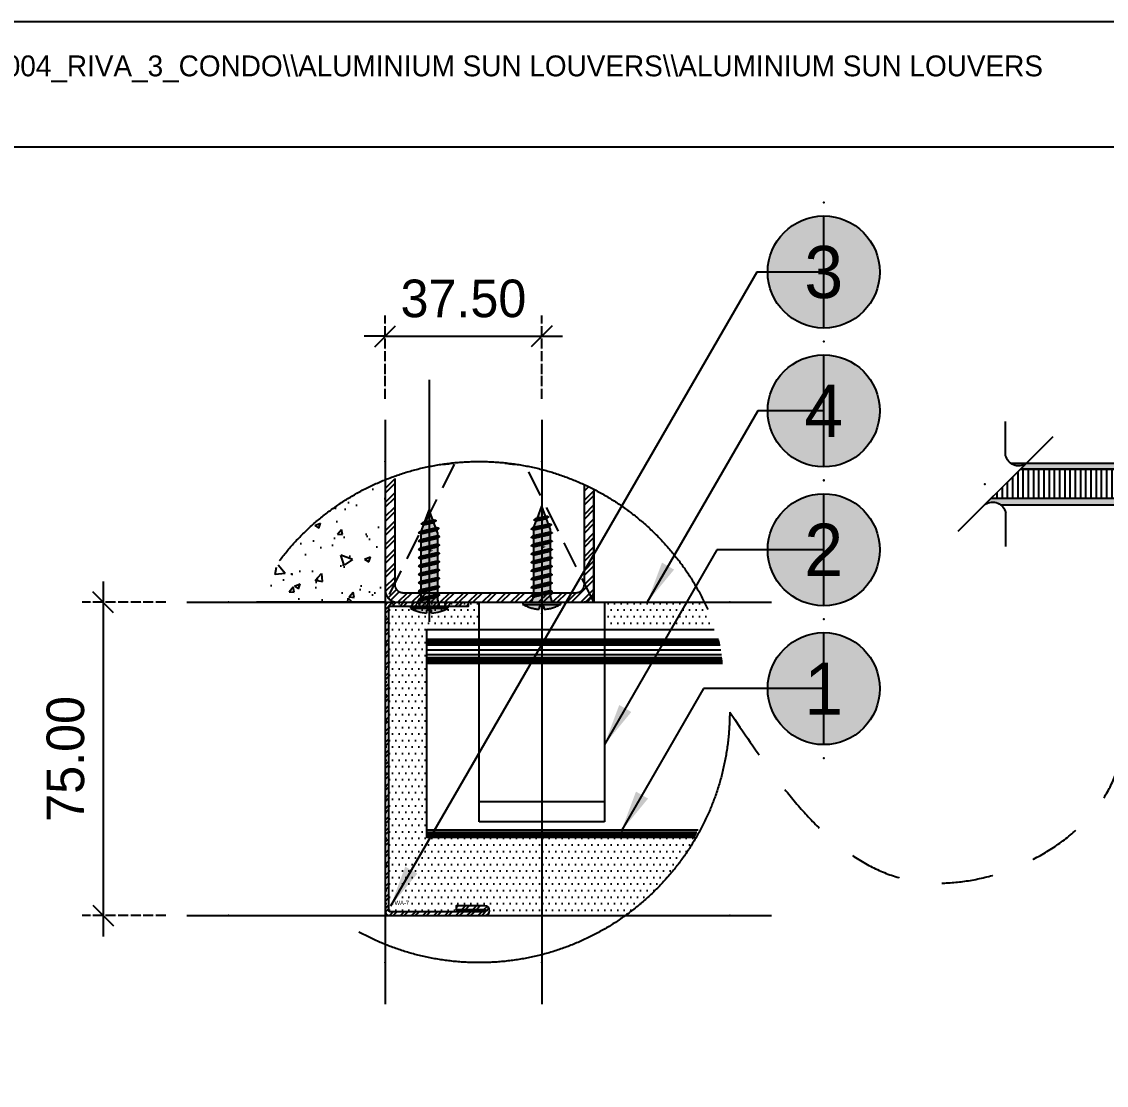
# Model space of a CAD drawing. Header units: millimetres. Extents: x -244126 to 368105, y -173968 to 259060.
# Drawn here: x -92635 to -90039, y 65953 to 68500 of the extents above; entities that cross this region are included whole.
import ezdxf
from ezdxf.enums import TextEntityAlignment as Align
from ezdxf.xclip import XClip

# ---------------------------------------------------------------- set-up
doc = ezdxf.new("R2010")
doc.units = ezdxf.units.MM
doc.header["$MEASUREMENT"] = 0
doc.header["$XCLIPFRAME"] = 0
for name, pattern in [('ACAD_ISO04W100', [30, 24, -3, 0, -3]), ('CENTER', [2, 1.25, -0.25, 0.25, -0.25]), ('HIDDEN', [9.525, 6.35, -3.175]), ('TA_HL_003.00000', [19.5, 10.65, -8.85]), ('TA_HL_011.00000', [71.5, 39.05, -32.45]), ('TA_HL_035.00000', [227.5, 124.25, -103.25])]:
    doc.linetypes.add(name, pattern=pattern)
for name, color, linetype in [('000 - D I M', 6, 'Continuous'), ('000 - GRID', 8, 'CENTER'), ('000 - H A T C H', 8, 'Continuous'), ('000 - H I D D E N', 7, 'Continuous'), ('000 - SYMBOL CON', 1, 'Continuous'), ('000 - T E X T', 4, 'Continuous'), ('000 - TITLEBLOCK', 4, 'Continuous'), ('000 - WIPEOUT', 250, 'Continuous'), ('001 - ASCESSORIES', 1, 'Continuous'), ('002 - STRUCTURAL STEEL', 4, 'Continuous'), ('004 - CONCRETE', 5, 'Continuous'), ('A03_SUN LOUVER', 7, 'Continuous')]:
    doc.layers.add(name, color=color, linetype=linetype)
doc.styles.add('BROWALLIA', font='BrowalliaUPC.ttf')
doc.styles.add('Cetury Gothic', font='GOTHIC.TTF')
doc.styles.add('CORDIA', font='cordia.shx')
doc.styles.add('TA', font='Cordia New.ttf', dxfattribs={"height": 4.5})
doc.dimstyles.new('DIM E-E', dxfattribs={"dimscale": 2, "dimtxt": 0.18, "dimasz": 0.1, "dimexe": 0.1, "dimexo": 0.1, "dimgap": 0.09, "dimtad": 1, "dimtoh": 1, "dimzin": 0, "dimdsep": 46, "dimtxsty": 'CORDIA', "dimblk": 'OBLIQUE', "dimcen": 0.1, "dimdle": 0.1, "dimclrd": 40, "dimclre": 140, "dimclrt": 3, "dimadec": 0, "dimazin": 0, "dimtfac": 1, "dimtix": 1, "dimtmove": 2, "dimatfit": 3, "dimfxl": 1, "dimtolj": 1, "dimtzin": 0, "dimarcsym": 0})
pattern_1 = [(37.5, (450, 0), (-0.125987, 3.853648), [0, -3.04, 0, -3.4, 0, -3.25]), (7.5, (450, 0), (3.539553, 5.64429), [0, -1.64, 0, -2.74, 0, -1.05]), (327.5, (447.54, 0), (6.228284, 0.011318), [0, -1, 0, -3.6, 0, -4.7]), (317.5, (447.54, 0), (6.012253, 1.75535), [0, -0.5, 0, -2.36, 0, -2.7])]

# ---------------------------------------------------------------- blocks, each defined once
blk = doc.blocks.new('A$Cfd196da9')
at = {"color": 0, "linetype": 'ByBlock', "const_width": 0.1}
blk.add_lwpolyline([(-143.5, -98), (96.5, -98), (96.5, 99), (-143.5, 99)], close=True, dxfattribs=at)
blk = doc.blocks.new('*U1679')
at = {"layer": '000 - TITLEBLOCK', "color": 250}
blk.add_lwpolyline([(0, 0), (14850, 0), (14850, 10500), (0, 10500)], close=True, dxfattribs=at)
at = {"layer": '000 - T E X T', "color": 3, "xscale": 50, "yscale": 50, "zscale": 50}
blk.add_blockref('A$Cfd196da9', (7425, 5250), dxfattribs=at)
at = {"color": 4, "style": 'TA'}
blk.add_attdef('PAPER_SIZE', text='', height=62.5, dxfattribs=at).set_placement((14215, 249.4), align=Align.MIDDLE_RIGHT)
blk.add_attdef('SCALE_SIZE', text='', height=62.5, dxfattribs=at).set_placement((14337.8, 250.7), align=Align.MIDDLE_LEFT)
at = {"layer": '000 - T E X T', "color": 250, "style": 'TA'}
for tag, height, p in [('SUPERLINK', 50, (431.6, 10394.1)), ('NAMEFILE', 50, (431.6, 10294.1)), ('SC', 1000, (84.1, 9380.3))]:
    blk.add_attdef(tag, text='', height=height, dxfattribs=at).set_placement(p, align=Align.MIDDLE_LEFT)
at = {"layer": '000 - T E X T', "color": 4, "style": 'TA'}
for tag, height, p in [('PRELIM_NAME_JOB_1', 50, (13116.6, 8254.8)), ('PRELIM_NAME_JOB_2', 50, (13116.6, 8145.7)), ('PRELIM_NAME_PROJECT_1', 75, (12370.2, 7732.8)), ('PRELIM_NAME_PROJECT_2', 75, (12370.2, 7547.8)), ('PRELIM_NAME_PROJECT_3', 75, (12370.2, 7362.8)), ('PRELIM_NAME_TITLE_3', 60, (12387.7, 1849.7)), ('DRAWING_NO1', 60, (12365.3, 822.9)), ('DRAWING_NO2', 60, (12365.3, 622.9)), ('PRELIM_NAME_TITLE_1', 1.2, (247.8, 43.7)), ('PRELIM_NAME_TITLE_2', 1.2, (247.8, 40.3))]:
    blk.add_attdef(tag, text='', height=height, dxfattribs=at).set_placement(p, align=Align.MIDDLE_LEFT)
at = {"layer": '000 - T E X T', "color": 4, "style": 'Cetury Gothic'}
for tag, p in [('SHEET_NO.', (14039.5, 849.9)), ('TOTAL_SHEET_NO.', (14024.1, 441))]:
    blk.add_attdef(tag, text='', height=90, dxfattribs=at).set_placement(p, align=Align.CENTER)
at = {"layer": '000 - T E X T', "color": 4, "style": 'TA'}
blk.add_attdef('NAME_REMARK', (1382.1, 432.6), '', height=100, dxfattribs=at)
blk = doc.blocks.new('*U3034')
at = {"layer": '000 - H A T C H'}
h = blk.add_hatch(dxfattribs=at)
h.set_pattern_fill('AR-SAND', color=8, scale=2)
h.set_pattern_definition(pattern_1)
h.paths.add_polyline_path([(700, 50), (0, 50), (0, 35), (700, 35)])
h = blk.add_hatch(dxfattribs=at)
h.set_pattern_fill('ANSI31', color=8, scale=100, angle=45)
h.set_pattern_definition([(90, (450, 0), (-12.5, 0), [])])
h.paths.add_polyline_path([(700, -35), (0, -35), (0, 35), (700, 35)])
h = blk.add_hatch(dxfattribs=at)
h.set_pattern_fill('AR-SAND', color=8, scale=2)
h.set_pattern_definition(pattern_1)
h.paths.add_polyline_path([(0, -35), (700, -35), (700, -50), (0, -50)])
at = {"color": 3}
for points in [[(700, 50), (0, 50), (0, 35), (700, 35)], [(0, -35), (700, -35), (700, -50), (0, -50)]]:
    blk.add_lwpolyline(points, close=True, dxfattribs=at)
at = {"color": 2}
blk.add_lwpolyline([(700, -35), (0, -35), (0, 35), (700, 35)], close=True, dxfattribs=at)
blk = doc.blocks.new('*U2938')
at = {"color": 3}
blk.add_wipeout([(1.375, 1.006), (1.184, 0.931), (1.025, 0.8), (0.917, 0.625), (0.871, 0.424), (0.89, 0.219), (0.974, 0.031), (-0.969, 1.974), (-0.885, 1.787), (-0.866, 1.583), (-0.913, 1.384), (-1.021, 1.21), (-1.179, 1.079), (-1.37, 1.006), (-2.997, 1.004), (-2.997, -2.33), (3, -2.328), (3, 1.006)], dxfattribs=at).dxf.layer = '000 - WIPEOUT'
at = {"color": 250}
blk.add_lwpolyline([(3, 1.006), (3, 1.006)], dxfattribs=at)
at = {"color": 3}
blk.add_point((0.003, 0.003), dxfattribs=at)
at = {"layer": '000 - SYMBOL CON', "color": 0, "extrusion": (0, 0, -1)}
blk.add_line((2.269, -1.263), (-2.269, 3.275), dxfattribs=at)
at = {"layer": '000 - SYMBOL CON', "color": 0}
for p, q in [((-1.37, 1.006), (-2.997, 1.004)), ((1.375, 1.006), (3, 1.006))]:
    blk.add_line(p, q, dxfattribs=at)
at = {"layer": '000 - SYMBOL CON', "color": 0, "extrusion": (0, 0, -1)}
for centre, radius, start, end in [((1.499, 1.626), 0.634, 146.7272, 258.2728), ((-1.507, 0.382), 0.638, 326.68, 78.0794)]:
    blk.add_arc(centre, radius, start, end, dxfattribs=at)
blk = doc.blocks.new('000 - CONCRETE_COLUMN_100x100mm.-CUT_VIEW')
at = {"layer": '000 - H A T C H'}
h = blk.add_hatch(dxfattribs=at)
h.set_pattern_fill('AR-CONC', color=256, scale=4)
h.set_pattern_definition([(50, (-55619.507, -25057.84), (28.690407, -2.510085), [3, -33]), (355, (-55619.507, -25057.84), (-5.550053, 30.087685), [2.4, -26.4]), (100.451444, (-55617.116, -25058.05), (23.140354, 27.5776), [2.549608, -28.045684]), (46.1842, (-55619.507, -25049.84), (42.689653, -6.620771), [4.5, -49.5]), (96.635635, (-55615.95, -25050.39), (37.386478, 38.964744), [3.824414, -42.06855]), (351.18416, (-55619.507, -25049.84), (37.386478, 38.964744), [3.6, -39.6]), (21, (-55615.507, -25051.84), (23.876282, -16.104756), [3, -33]), (326, (-55615.507, -25051.84), (9.732613, 29.006002), [2.4, -26.4]), (71.451445, (-55613.517, -25053.182), (33.608895, 12.901246), [2.549608, -28.045684]), (37.5, (-55619.507, -25057.84), (0.4863942, 13.3157542), [0, -26.08, 0, -26.8, 0, -26.5]), (7.5, (-55619.507, -25057.84), (10.5227815, 15.7764685), [0, -15.28, 0, -25.48, 0, -10.1]), (327.5, (-55628.427, -25057.84), (21.3528974, -0.9021949), [0, -10, 0, -31.2, 0, -41.4]), (317.5, (-55632.427, -25057.84), (23.327447, 4.0041993), [0, -13, 0, -20.72, 0, -29.4])])
h.paths.add_polyline_path([(-50, -50), (50, -50), (50, 50), (-50, 50)])
at = {"layer": '004 - CONCRETE'}
blk.add_lwpolyline([(-50, -50), (50, -50), (50, 50), (-50, 50)], close=True, dxfattribs=at)
blk = doc.blocks.new('000 - ASSCESSORIES_FAMELINE_AL.WALL_ANGLE_WA-25x100x0.9mm._CUT_VIEW')
at = {"layer": '000 - H A T C H'}
h = blk.add_hatch(dxfattribs=at)
h.set_pattern_fill('ANSI32', color=8, scale=5)
h.set_pattern_definition([(45, (9126.7655, -47348.392), (-1.325825215, 1.325825215), []), (45, (9127.6494, -47348.392), (-1.325825215, 1.325825215), [])])
edge = h.paths.add_edge_path()
edge.add_arc((-18.9, -1.1), 0.2, 90, 180, ccw=False)
edge.add_line((-18.9, -0.9), (0, -0.9))
edge.add_line((0, -0.9), (0, 0))
edge.add_line((0, 0), (-18.9, 0))
edge.add_arc((-18.9, -1.1), 1.1, 90, 180)
edge.add_line((-20, -1.1), (-20, -73.9))
edge.add_arc((-18.9, -73.9), 1.1, 180, 270)
edge.add_line((-18.9, -75), (3.85, -75))
edge.add_arc((3.85, -73.85), 1.15, 270, 450)
edge.add_line((3.85, -72.7), (-3, -72.7))
edge.add_line((-3, -72.7), (-3, -73.6))
edge.add_line((-3, -73.6), (2.9, -73.6))
edge.add_line((2.9, -73.6), (3.85, -73.6))
edge.add_arc((3.85, -73.85), 0.25, -90, 90, ccw=False)
edge.add_line((3.85, -74.1), (-18.9, -74.1))
edge.add_arc((-18.9, -73.9), 0.2, 180, 270, ccw=False)
edge.add_line((-19.1, -73.9), (-19.1, -6.59))
edge.add_line((-19.1, -6.59), (-19.1, -1.1))
at = {"layer": '001 - ASCESSORIES', "color": 0}
blk.add_lwpolyline([(-19.1, -1.1, -0.414214), (-18.9, -0.9), (0, -0.9), (0, 0), (-18.9, 0, 0.414214), (-20, -1.1), (-20, -73.9, 0.414214), (-18.9, -75), (3.85, -75, 1), (3.85, -72.7), (-3, -72.7), (-3, -73.6), (2.9, -73.6), (3.85, -73.6, -1), (3.85, -74.1), (-18.9, -74.1, -0.414214), (-19.1, -73.9), (-19.1, -6.59)], format="xyb", close=True, dxfattribs=at)
at = {"layer": 'Defpoints', "color": 2, "insert": (-16, -71.49, -7.18), "char_height": 1, "width": 59.6844, "attachment_point": 2, "style": 'Cetury Gothic'}
blk.add_mtext('{\\C150;WA-7}', dxfattribs=at)
blk = doc.blocks.new('000 - ASSCESSORIES_FAMELINE_AL.FLEX_BK_FOR_70Z_[70Z-BK]_TOP_VIEW')
at = {"color": 3}
blk.add_point((0, 0), dxfattribs=at)
at = {"layer": '001 - ASCESSORIES', "color": 8}
for p, q in [((-45.08, -15), (-45.08, 15)), ((-6.19, -15), (-6.19, 15))]:
    blk.add_line(p, q, dxfattribs=at)
at = {"layer": '001 - ASCESSORIES', "color": 0, "linetype": 'ByBlock'}
blk.add_lwpolyline([(-49.87, 15), (2.72, 15), (2.72, -15), (-49.87, -15)], close=True, dxfattribs=at)
blk = doc.blocks.new('*U2960')
at = {"color": 8}
for p, q in [((1205.38, -10), (1205.38, -4990)), ((1205.44, -10), (1205.44, -4990)), ((1205.54, -10), (1205.54, -4990)), ((1205.67, -10), (1205.67, -4990)), ((1205.85, -10), (1205.85, -4990)), ((1206.06, -10), (1206.06, -4990)), ((1206.3, -10), (1206.3, -4990)), ((1206.57, -10), (1206.57, -4990)), ((1207.2, -10), (1207.2, -4990)), ((1247.09, -10), (1247.09, -4990)), ((1247.16, -10), (1247.16, -4990)), ((1247.27, -10), (1247.27, -4990)), ((1247.42, -10), (1247.42, -4990)), ((1247.62, -10), (1247.62, -4990)), ((1247.86, -10), (1247.86, -4990)), ((1248.13, -10), (1248.13, -4990)), ((1248.44, -10), (1248.44, -4990)), ((1249.13, -10), (1249.13, -4990)), ((1250.29, -10), (1250.29, -4990)), ((1251.47, -10), (1251.47, -4990)), ((1251.85, -10), (1251.85, -4990)), ((1252.2, -10), (1252.2, -4990)), ((1252.54, -10), (1252.54, -4990)), ((1252.84, -10), (1252.84, -4990))]:
    blk.add_line(p, q, dxfattribs=at)
at = {"color": 3}
blk.add_lwpolyline([(1255.11, -4990), (1205.36, -4990), (1205.36, -10), (1255.11, -10)], close=True, dxfattribs=at)
at = {"layer": '001 - ASCESSORIES', "color": 1, "linetype": 'ByBlock'}
for p in [(1258.94, -37.5), (1258.94, -4962.5)]:
    blk.add_blockref('000 - ASSCESSORIES_FAMELINE_AL.FLEX_BK_FOR_70Z_[70Z-BK]_TOP_VIEW', p, dxfattribs=at)
blk = doc.blocks.new('*U2909')
at = {"color": 250}
blk.add_wipeout([(50, 0), (50, 100), (0, 100), (0, 0)], dxfattribs=at).dxf.layer = '000 - WIPEOUT'
at = {"layer": '000 - H A T C H'}
h = blk.add_hatch(dxfattribs=at)
h.set_pattern_fill('ANSI32', color=256, scale=0.25)
h.set_pattern_definition([(45, (37.5, 87.5), (-1.6838, 1.6838), []), (45, (38.6225, 87.5), (-1.6838, 1.6838), [])])
edge = h.paths.add_edge_path()
edge.add_line((50, 3), (50, 97))
edge.add_arc((47, 97), 3, 0, 90)
edge.add_line((47, 100), (3, 100))
edge.add_arc((3, 97), 3, 90, 180)
edge.add_line((0, 97), (0, 3))
edge.add_arc((3, 3), 3, 180, 270)
edge.add_line((3, 0), (47, 0))
edge.add_arc((47, 3), 3, 270, 360)
edge = h.paths.add_edge_path(flags=16)
edge.add_line((47.7, 4.3), (47.7, 95.7))
edge.add_arc((45.7, 95.7), 2, 0, 90)
edge.add_line((45.7, 97.7), (4.3, 97.7))
edge.add_arc((4.3, 95.7), 2, 90, 180)
edge.add_line((2.3, 95.7), (2.3, 4.3))
edge.add_arc((4.3, 4.3), 2, 180, 270)
edge.add_line((4.3, 2.3), (45.7, 2.3))
edge.add_arc((45.7, 4.3), 2, 270, 360)
at = {"layer": '000 - H I D D E N', "color": 8, "linetype": 'HIDDEN'}
for p, q in [((50, 0), (0, 100)), ((50, 100), (0, 0))]:
    blk.add_line(p, q, dxfattribs=at)
at = {"layer": '002 - STRUCTURAL STEEL', "color": 0}
for points in [[(50, 3), (50, 97, 0.414214), (47, 100), (3, 100, 0.414214), (0, 97), (0, 3, 0.414214), (3, 0), (47, 0, 0.414214)], [(47.7, 4.3), (47.7, 95.7, 0.414214), (45.7, 97.7), (4.3, 97.7, 0.414214), (2.3, 95.7), (2.3, 4.3, 0.414214), (4.3, 2.3), (45.7, 2.3, 0.414214)]]:
    blk.add_lwpolyline(points, format="xyb", close=True, dxfattribs=at)
at = {"layer": 'Defpoints', "color": 250}
blk.add_lwpolyline([(50, 0), (50, 100), (0, 100), (0, 0)], close=True, dxfattribs=at)
blk = doc.blocks.new('000 - DYNAMIC_VIEW_ASSCESSORIES_PHILLIPS_HEAD_SELF_DRILLING_SCREW_No.8x25mm._SIDE_VIEW')
at = {"layer": '000 - H A T C H', "linetype": 'ByBlock'}
h = blk.add_hatch(color=250, dxfattribs=at)
h.dxf.hatch_style = 1
edge = h.paths.add_edge_path()
edge.add_arc((3, 1.57), 1.05, 384.1341, 422.4587)
edge.add_arc((2.83, 2.51), 0.657, 308.6596, 358.8819, ccw=False)
edge.add_line((3.24, 2), (1.96, 2))
edge.add_arc((1, 1.57), 1.05, 384.1341, 422.4587)
edge.add_arc((0.83, 2.51), 0.657, 315.6091, 358.8819, ccw=False)
edge.add_line((1.3, 2.05), (0, 2.5))
edge.add_line((0, 2.5), (0, 4.5))
edge.add_line((0, 4.5), (-0.5, 4.5))
edge.add_arc((7.34, 0), 9.04, 150.1372, 176.0119)
edge.add_line((-1.68, 0.63), (-0.99, 0.63))
edge.add_line((-0.99, 0.63), (-0.99, -0.56))
edge.add_line((-0.99, -0.56), (-1.68, -0.56))
edge.add_arc((7.34, 0), 9.04, 183.5796, 209.8628)
edge.add_line((-0.5, -4.5), (0, -4.5))
edge.add_line((0, -4.5), (0, -2.5))
edge.add_line((0, -2.5), (1.8, -2))
edge.add_line((1.8, -2), (2.14, -2))
edge.add_arc((1.72, -2.87), 0.966, 382.4776, 424.1153, ccw=False)
edge.add_arc((2.02, -1.9), 0.847, 314.556, 352.9855)
edge.add_line((2.86, -2), (4.14, -2))
edge.add_arc((3.72, -2.87), 0.966, 382.4776, 424.1153, ccw=False)
edge.add_arc((4.02, -1.9), 0.847, 314.556, 352.9855)
edge.add_line((4.86, -2), (6.14, -2))
edge.add_arc((5.72, -2.87), 0.966, 382.4776, 424.1153, ccw=False)
edge.add_arc((6.02, -1.9), 0.847, 314.556, 352.9855)
edge.add_line((6.86, -2), (8.14, -2))
edge.add_arc((7.72, -2.87), 0.966, 382.4776, 424.1153, ccw=False)
edge.add_arc((8.02, -1.9), 0.847, 314.556, 352.9855)
edge.add_line((8.86, -2), (10.14, -2))
edge.add_arc((9.72, -2.87), 0.966, 382.4776, 424.1153, ccw=False)
edge.add_arc((10.02, -1.9), 0.847, 314.556, 352.9855)
edge.add_line((10.86, -2), (12.14, -2))
edge.add_arc((11.72, -2.87), 0.966, 382.4776, 424.1153, ccw=False)
edge.add_arc((12.02, -1.9), 0.847, 314.556, 352.9855)
edge.add_line((12.86, -2), (14.14, -2))
edge.add_arc((13.72, -2.87), 0.966, 382.4776, 424.1153, ccw=False)
edge.add_arc((14.02, -1.9), 0.847, 314.556, 352.9855)
edge.add_line((14.86, -2), (16.14, -2))
edge.add_arc((15.72, -2.87), 0.966, 382.4776, 424.1153, ccw=False)
edge.add_arc((16.02, -1.9), 0.847, 314.556, 352.9855)
edge.add_line((16.86, -2), (17.63, -2))
edge.add_line((17.63, -2), (18.08, -1.83))
edge.add_arc((17.66, -2.7), 0.966, 382.4776, 424.1153, ccw=False)
edge.add_arc((17.96, -1.73), 0.847, 314.556, 352.9855)
edge.add_line((18.8, -1.83), (18.74, -1.59))
edge.add_line((18.74, -1.59), (19.95, -1.14))
edge.add_arc((19.53, -2.01), 0.966, 382.4776, 424.1153, ccw=False)
edge.add_arc((19.82, -1.03), 0.847, 314.556, 352.9855)
edge.add_line((20.66, -1.14), (20.61, -0.89))
edge.add_line((20.61, -0.89), (23, 0))
edge.add_line((23, 0), (20.17, 1.05))
edge.add_line((20.17, 1.05), (20.11, 1.34))
edge.add_arc((19.15, 0.92), 1.05, 384.1341, 422.4587)
edge.add_arc((18.98, 1.86), 0.657, 308.6596, 358.8819, ccw=False)
edge.add_line((19.39, 1.34), (17.99, 1.87))
edge.add_line((17.99, 1.87), (17.96, 2))
edge.add_arc((17, 1.57), 1.05, 384.1341, 422.4587)
edge.add_arc((16.83, 2.51), 0.657, 308.6596, 358.8819, ccw=False)
edge.add_line((17.24, 2), (15.96, 2))
edge.add_arc((15, 1.57), 1.05, 384.1341, 422.4587)
edge.add_arc((14.83, 2.51), 0.657, 308.6596, 358.8819, ccw=False)
edge.add_line((15.24, 2), (13.96, 2))
edge.add_arc((13, 1.57), 1.05, 384.1341, 422.4587)
edge.add_arc((12.83, 2.51), 0.657, 308.6596, 358.8819, ccw=False)
edge.add_line((13.24, 2), (11.96, 2))
edge.add_arc((11, 1.57), 1.05, 384.1341, 422.4587)
edge.add_arc((10.83, 2.51), 0.657, 308.6596, 358.8819, ccw=False)
edge.add_line((11.24, 2), (9.96, 2))
edge.add_arc((9, 1.57), 1.05, 384.1341, 422.4587)
edge.add_arc((8.83, 2.51), 0.657, 308.6596, 358.8819, ccw=False)
edge.add_line((9.24, 2), (7.96, 2))
edge.add_arc((7, 1.57), 1.05, 384.1341, 422.4587)
edge.add_arc((6.83, 2.51), 0.657, 308.6596, 358.8819, ccw=False)
edge.add_line((7.24, 2), (5.96, 2))
edge.add_arc((5, 1.57), 1.05, 384.1341, 422.4587)
edge.add_arc((4.83, 2.51), 0.657, 308.6596, 358.8819, ccw=False)
edge.add_line((5.24, 2), (3.96, 2))
at = {"layer": '001 - ASCESSORIES', "color": 0, "linetype": 'ByBlock'}
for p, q in [((0, 4.5), (-0.5, 4.5)), ((-0.5, 4.5), (-0.5, -4.5)), ((0, 4.5), (0, -4.5)), ((-0.99, 0.63), (-1.68, 0.63)), ((-0.99, -0.56), (-0.99, 0.63)), ((1.3, 2.05), (0, 2.5)), ((2.61, -2.5), (1.49, 2.5)), ((3.24, 2), (1.96, 2)), ((4.61, -2.5), (3.49, 2.5)), ((5.24, 2), (3.96, 2)), ((6.61, -2.5), (5.49, 2.5)), ((7.24, 2), (5.96, 2)), ((8.61, -2.5), (7.49, 2.5)), ((9.24, 2), (7.96, 2)), ((10.61, -2.5), (9.49, 2.5)), ((11.24, 2), (9.96, 2)), ((12.61, -2.5), (11.49, 2.5)), ((13.24, 2), (11.96, 2)), ((14.61, -2.5), (13.49, 2.5)), ((15.24, 2), (13.96, 2)), ((16.61, -2.5), (15.49, 2.5)), ((17.24, 2), (15.96, 2)), ((18.55, -2.33), (17.49, 2.5)), ((17.99, 1.87), (19.39, 1.34)), ((20.42, -1.64), (19.64, 1.84)), ((20.17, 1.05), (23, 0)), ((-1.68, -0.56), (-0.99, -0.56)), ((0, 0), (-0.5, 0)), ((0, -2.5), (1.8, -2)), ((2.14, -2), (1.8, -2)), ((4.14, -2), (2.86, -2)), ((6.14, -2), (4.86, -2)), ((8.14, -2), (6.86, -2)), ((10.14, -2), (8.86, -2)), ((12.14, -2), (10.86, -2)), ((14.14, -2), (12.86, -2)), ((16.14, -2), (14.86, -2)), ((17.63, -2), (16.86, -2)), ((17.63, -2), (18.08, -1.83)), ((18.74, -1.59), (19.95, -1.14)), ((20.61, -0.89), (23, 0)), ((0, -4.5), (-0.5, -4.5))]:
    blk.add_line(p, q, dxfattribs=at)
at = {"layer": '001 - ASCESSORIES', "color": 250, "linetype": 'ByBlock'}
blk.add_line((54.18, 0), (-3.77, 0), dxfattribs=at)
at = {"layer": '001 - ASCESSORIES', "color": 0, "linetype": 'ByBlock'}
for points in [[(2.14, -2), (1.24, 2, 0.222712), (1.49, 2.5, -0.168799), (1.96, 2), (2.86, -2, -0.16927), (2.61, -2.5, 0.183704)], [(4.14, -2), (3.24, 2, 0.222712), (3.49, 2.5, -0.168799), (3.96, 2), (4.86, -2, -0.16927), (4.61, -2.5, 0.183704)], [(6.14, -2), (5.24, 2, 0.222712), (5.49, 2.5, -0.168799), (5.96, 2), (6.86, -2, -0.16927), (6.61, -2.5, 0.183704)], [(8.14, -2), (7.24, 2, 0.222712), (7.49, 2.5, -0.168799), (7.96, 2), (8.86, -2, -0.16927), (8.61, -2.5, 0.183704)], [(10.14, -2), (9.24, 2, 0.222712), (9.49, 2.5, -0.168799), (9.96, 2), (10.86, -2, -0.16927), (10.61, -2.5, 0.183704)], [(12.14, -2), (11.24, 2, 0.222712), (11.49, 2.5, -0.168799), (11.96, 2), (12.86, -2, -0.16927), (12.61, -2.5, 0.183704)], [(14.14, -2), (13.24, 2, 0.222712), (13.49, 2.5, -0.168799), (13.96, 2), (14.86, -2, -0.16927), (14.61, -2.5, 0.183704)], [(16.14, -2), (15.24, 2, 0.222712), (15.49, 2.5, -0.168799), (15.96, 2), (16.86, -2, -0.16927), (16.61, -2.5, 0.183704)], [(18.08, -1.83), (17.24, 2, 0.222712), (17.49, 2.5, -0.168799), (17.96, 2), (18.8, -1.83, -0.16927), (18.55, -2.33, 0.183704)], [(19.95, -1.14), (19.39, 1.34, 0.222712), (19.64, 1.84, -0.168799), (20.11, 1.34), (20.66, -1.14, -0.16927), (20.42, -1.64, 0.183704)]]:
    blk.add_lwpolyline(points, format="xyb", close=True, dxfattribs=at)
for start, end in [(150.1372, 176.0119), (183.5796, 209.8628)]:
    blk.add_arc((7.34, 0), 9.04, start, end, dxfattribs=at)
at = {"layer": '001 - ASCESSORIES', "color": 0, "linetype": 'ByBlock', "insert": (13.03, -0.42), "char_height": 1, "width": 59.6844, "attachment_point": 2, "rotation": 90, "style": 'Cetury Gothic'}
blk.add_mtext('\\A1;{\\H1.68x;\\C150;1\\H0.59542x; }', dxfattribs=at)
blk = doc.blocks.new('*U4799')
at = {"layer": '001 - ASCESSORIES', "color": 0, "linetype": 'ByBlock'}
blk.add_blockref('000 - DYNAMIC_VIEW_ASSCESSORIES_PHILLIPS_HEAD_SELF_DRILLING_SCREW_No.8x25mm._SIDE_VIEW', (0, 0), dxfattribs=at)
blk = doc.blocks.new('000 - FAMELINE_BUBBLE_TYP.DETAIL_AL.SUN_LV_70Z+FLEX_BRACKET_CUT_VIEW_TYPE_2')
at = {"layer": '000 - H A T C H'}
h = blk.add_hatch(dxfattribs=at)
h.set_pattern_fill('AR-CONC', color=8, scale=2)
h.set_pattern_definition([(50, (43244.284, -53793.129), (14.3452037, -1.2550427), [1.5, -16.5]), (355, (43244.284, -53793.13), (-2.7750267, 15.0438427), [1.2, -13.2]), (100.451444, (43245.48, -53793.234), (11.570177, 13.7887998), [1.2748038, -14.0228422]), (46.1842, (43244.284, -53789.13), (21.3448266, -3.3103856), [2.25, -24.75]), (96.635635, (43246.063, -53789.405), (18.693239, 19.482372), [1.912207, -21.034275]), (351.184164, (43244.284, -53789.13), (18.693239, 19.482372), [1.8, -19.8]), (21, (43246.284, -53790.129), (11.938141, -8.0523778), [1.5, -16.5]), (326, (43246.284, -53790.13), (4.8663066, 14.503001), [1.2, -13.2]), (71.451445, (43247.279, -53790.8), (16.8044475, 6.450623), [1.2748038, -14.0228422]), (37.5, (43244.284, -53793.1294), (0.2431971, 6.65787708), [0, -13.04, 0, -13.4, 0, -13.25]), (7.5, (43244.284, -53793.1294), (5.26139075, 7.88823424), [0, -7.64, 0, -12.74, 0, -5.05]), (327.5, (43239.824, -53793.1294), (10.67644872, -0.45109743), [0, -5, 0, -15.6, 0, -20.7]), (317.5, (43237.824, -53793.129), (11.6637234, 2.0020996), [0, -6.5, 0, -10.36, 0, -14.7])])
edge = h.paths.add_edge_path()
edge.add_arc((0, 0), 60, 112.0243, 154.0115)
edge.add_line((-53.93, 26.29), (-22.5, 26.29))
edge.add_line((-22.5, 26.29), (-22.5, 55.62))
h = blk.add_hatch(dxfattribs=at)
h.set_pattern_fill('DOTS', color=1, scale=25)
h.set_pattern_definition([(0, (43361.2084, -53714.2845), (0.78125, 1.5625), [0, -1.5625])])
edge = h.paths.add_edge_path()
edge.add_line((0, 19.74), (0, 26.29))
edge.add_line((0, 26.29), (-22.5, 26.29))
edge.add_line((-22.5, 26.29), (-22.5, -48.71))
edge.add_line((-22.5, -48.71), (35.04, -48.71))
edge.add_arc((0, 0), 60, 305.727, 329.9931)
edge.add_line((51.96, -30.01), (-12.5, -30.01))
edge.add_line((-12.5, -30.01), (-12.5, 19.74))
edge.add_line((-12.5, 19.74), (0, 19.74))
edge = h.paths.add_edge_path()
edge.add_line((30, 26.29), (30, 19.74))
edge.add_line((30, 19.74), (56.66, 19.74))
edge.add_arc((0, 0), 60, 19.2118, 25.9885)
edge.add_line((53.93, 26.29), (30, 26.29))
at = {"layer": '002 - STRUCTURAL STEEL', "color": 1}
blk.add_lwpolyline([(27.5, 53.33), (27.5, 26.29), (53.93, 26.29)], dxfattribs=at)
at = {"color": 3}
ref = blk.add_blockref('000 - CONCRETE_COLUMN_100x100mm.-CUT_VIEW', (-72.5, 76.29), dxfattribs=dict(at, xscale=-1))
XClip(ref).set_block_clipping_path([(-63.9611097037, -16.9021815518), (-47.57509922, -21.7135483434), (-33.2083559634, -30.9464936034), (-22.0247880302, -43.8530190173), (-14.9304215832, -59.3875146542), (-12.5000000001, -76.2914680647), (-14.9304215832, -93.1954214752), (-22.0247880302, -108.729917112), (-33.2083559634, -121.6364425259), (-47.57509922, -130.8693877859), (-63.9611097037, -135.6807545775), (-81.0388902965, -135.6807545775), (-97.4249007802, -130.8693877859), (-111.7916440368, -121.6364425259), (-122.9752119699, -108.729917112), (-130.0695784169, -93.1954214752), (-132.5000000001, -76.2914680647), (-130.0695784169, -59.3875146542), (-122.9752119699, -43.8530190173), (-111.7916440368, -30.9464936034), (-97.4249007802, -21.7135483434), (-81.0388902965, -16.9021815518)])
at = {"layer": '001 - ASCESSORIES', "color": 3}
blk.add_blockref('000 - ASSCESSORIES_FAMELINE_AL.WALL_ANGLE_WA-25x100x0.9mm._CUT_VIEW', (-2.5, 26.29), dxfattribs=at)
at = {"layer": 'A03_SUN LOUVER', "color": 2, "linetype": 'ByBlock'}
ref = blk.add_blockref('*U2960', (-22.5, -1235.36), dxfattribs=dict(at, rotation=90))
XClip(ref).set_block_clipping_path([(1294.7522001495, -13.9611097036), (1289.9408333579, 2.4249007801), (1280.7078880979, 16.7916440367), (1267.801362684, 27.9752119699), (1252.2668670471, 35.0695784169), (1235.3629136367, 37.5), (1218.4589602262, 35.0695784169), (1202.9244645893, 27.9752119699), (1190.0179391754, 16.7916440367), (1180.7849939154, 2.4249007801), (1175.9736271238, -13.9611097036), (1175.9736271238, -31.0388902964), (1180.7849939154, -47.4249007801), (1190.0179391754, -61.7916440367), (1202.9244645893, -72.9752119699), (1218.4589602262, -80.0695784169), (1235.3629136367, -82.5), (1252.2668670471, -80.0695784169), (1267.801362684, -72.9752119699), (1280.7078880979, -61.7916440367), (1289.9408333579, -47.4249007801), (1294.7522001495, -31.0388902964)])
at = {"layer": '002 - STRUCTURAL STEEL'}
ref = blk.add_blockref('*U2909', (-22.5, 26.29), dxfattribs=at)
XClip(ref).set_block_clipping_path([(13.9611097036, 33.0978184481), (-2.4249007801, 28.2864516565), (-16.7916440367, 19.0535063965), (-27.9752119699, 6.1469809826), (-35.0695784169, -9.3875146543), (-37.5, -26.2914680648), (-35.0695784169, -43.1954214753), (-27.9752119699, -58.7299171121), (-16.7916440367, -71.636442526), (-2.4249007801, -80.869387786), (13.9611097036, -85.6807545776), (31.0388902964, -85.6807545776), (47.4249007801, -80.869387786), (61.7916440367, -71.636442526), (72.9752119699, -58.7299171121), (80.0695784169, -43.1954214753), (82.5, -26.2914680648), (80.0695784169, -9.3875146543), (72.9752119699, 6.1469809826), (61.7916440367, 19.0535063965), (47.4249007801, 28.2864516565), (31.0388902964, 33.0978184481)])
at = {"layer": '000 - SYMBOL CON', "color": 2, "linetype": 'ByBlock'}
blk.add_circle((0, 0), 60, dxfattribs=at)
at = {"color": 1, "rotation": 90}
blk.add_blockref('*U4799', (-11.95, 25.39), dxfattribs=at)
at = {"color": 1}
ref = blk.add_blockref('*U4799', (15, 26.29), dxfattribs=dict(at, rotation=90))
XClip(ref).set_block_clipping_path([(33.0978184481, 23.5388902964), (28.2864516565, 39.9249007801), (19.0535063965, 54.2916440367), (6.1469809826, 65.4752119699), (-9.3875146543, 72.5695784169), (-26.2914680648, 75), (-43.1954214752, 72.5695784169), (-58.7299171121, 65.4752119699), (-71.636442526, 54.2916440367), (-80.869387786, 39.9249007801), (-85.6807545776, 23.5388902964), (-85.6807545776, 6.4611097036), (-80.869387786, -9.9249007801), (-71.636442526, -24.2916440367), (-58.7299171121, -35.4752119699), (-43.1954214752, -42.5695784169), (-26.2914680648, -45), (-9.3875146543, -42.5695784169), (6.1469809826, -35.4752119699), (19.0535063965, -24.2916440367), (28.2864516565, -9.9249007801), (33.0978184481, 6.4611097036)])
blk = doc.blocks.new('*U2948')
at = {"color": 3}
blk.add_point((0, -1200), dxfattribs=at)
at = {"layer": '000 - GRID', "color": 0, "linetype": 'ByBlock'}
blk.add_line((0, 100), (0, -1300), dxfattribs=at)
at = {"layer": '000 - GRID', "color": 0}
blk.add_point((0, 0), dxfattribs=at)
at = {"style": 'TA', "flags": 1}
blk.add_attdef('LOCATION', (6, 6), '', height=4.5, dxfattribs=at)
blk = doc.blocks.new('_Oblique')
at = {"color": 0, "linetype": 'ByBlock', "lineweight": -2}
blk.add_line((-0.5, -0.5), (0.5, 0.5), dxfattribs=at)
blk = doc.blocks.new('*D2952')
at = {"layer": '000 - D I M', "color": 140, "linetype": 'ACAD_ISO04W100', "lineweight": -2, "transparency": 16777216}
for p, q in [((-91765.3, 67597), (-91765.3, 67797)), ((-91390.3, 67597), (-91390.3, 67797))]:
    blk.add_line(p, q, dxfattribs=at)
at = {"layer": '000 - D I M', "color": 40, "lineweight": -2, "transparency": 16777216}
for p, q in [((-91765.3, 67747), (-91815.3, 67747)), ((-91765.3, 67747), (-91390.3, 67747)), ((-91390.3, 67747), (-91340.3, 67747))]:
    blk.add_line(p, q, dxfattribs=at)
at = {"layer": 'Defpoints', "color": 0, "transparency": 16777216}
for p in [(-91390.3, 67747), (-91765.3, 67547), (-91390.3, 67547)]:
    blk.add_point(p, dxfattribs=at)
at = {"layer": '000 - D I M', "color": 40, "lineweight": -2, "transparency": 16777216, "xscale": 50, "yscale": 50, "zscale": 50}
blk.add_blockref('_Oblique', (-91765.3, 67747), dxfattribs=at)
at = {"layer": '000 - D I M', "color": 40, "lineweight": -2, "transparency": 16777216, "xscale": 50, "yscale": 50, "zscale": 50, "rotation": 180}
blk.add_blockref('_Oblique', (-91390.3, 67747), dxfattribs=at)
at = {"layer": '000 - D I M', "color": 3, "transparency": 16777216, "insert": (-91577.8, 67837), "char_height": 90, "attachment_point": 5, "style": 'CORDIA'}
blk.add_mtext('\\A1;37.50', dxfattribs=at)
blk = doc.blocks.new('*D2953')
at = {"layer": '000 - D I M', "color": 40, "lineweight": -2, "transparency": 16777216}
blk.add_line((-92440.3, 67159.9), (-92440.3, 66309.9), dxfattribs=at)
at = {"layer": '000 - D I M', "color": 140, "linetype": 'ACAD_ISO04W100', "lineweight": -2, "transparency": 16777216}
for p, q in [((-92290.3, 67109.9), (-92490.3, 67109.9)), ((-92290.3, 66359.9), (-92490.3, 66359.9))]:
    blk.add_line(p, q, dxfattribs=at)
at = {"layer": 'Defpoints', "color": 0, "transparency": 16777216}
for p in [(-92240.3, 67109.9), (-92440.3, 66359.9), (-92240.3, 66359.9)]:
    blk.add_point(p, dxfattribs=at)
at = {"layer": '000 - D I M', "color": 40, "lineweight": -2, "transparency": 16777216, "xscale": 50, "yscale": 50, "zscale": 50}
for p, rotation in [((-92440.3, 67109.9), 90), ((-92440.3, 66359.9), 270)]:
    blk.add_blockref('_Oblique', p, dxfattribs=dict(at, rotation=rotation))
at = {"layer": '000 - D I M', "color": 3, "transparency": 16777216, "insert": (-92530.3, 66734.9), "char_height": 90, "attachment_point": 5, "rotation": 90, "style": 'CORDIA'}
blk.add_mtext('\\A1;75.00', dxfattribs=at)
blk = doc.blocks.new('000 - ARROW FOR SYMBOL')
at = {"layer": '000 - SYMBOL CON', "color": 0, "linetype": 'HIDDEN'}
blk.add_solid([(1.289, 1.565), (0, 0), (0.711, 1.899)], dxfattribs=at)
blk = doc.blocks.new('*U2962')
h = blk.add_hatch(color=250)
h.dxf.hatch_style = 1
edge = h.paths.add_edge_path()
edge.add_arc((0, 0), 2.683, 0, 360)
for p in [(0, 3.326), (0, -3.326)]:
    blk.add_point(p)
at = {"layer": '000 - SYMBOL CON', "color": 0, "linetype": 'ByBlock'}
for points in [[(0, 0), (-3.161, 0), (-8.454, -9.167)], [(-3.161, 0), (-3.161, 0), (-8.454, -9.167)]]:
    blk.add_lwpolyline(points, dxfattribs=at)
at = {"layer": '000 - SYMBOL CON', "color": 2}
blk.add_circle((0, 0), 2.683, dxfattribs=at)
at = {"layer": 'Defpoints', "color": 250}
blk.add_line((0, -2.683), (0, 2.683), dxfattribs=at)
at = {"layer": '000 - SYMBOL CON', "color": 0}
blk.add_blockref('000 - ARROW FOR SYMBOL', (-8.454, -9.167), dxfattribs=at)
blk.add_blockref('000 - ARROW FOR SYMBOL', (-8.454, -9.167), dxfattribs=at)
at = {"layer": '000 - T E X T', "style": 'BROWALLIA'}
blk.add_attdef('NO.CODE', text='', height=2.5, dxfattribs=at).set_placement((0, 0), align=Align.MIDDLE_CENTER)
blk = doc.blocks.new('*U2961')
h = blk.add_hatch(color=250)
h.dxf.hatch_style = 1
edge = h.paths.add_edge_path()
edge.add_arc((0, 0), 2.683, 0, 360)
for p in [(0, 3.326), (0, -3.326)]:
    blk.add_point(p)
at = {"layer": '000 - SYMBOL CON', "color": 0, "linetype": 'ByBlock'}
for points in [[(0, 0), (-5.113, 0), (-10.502, -9.334)], [(-5.113, 0), (-5.113, 0), (-10.502, -9.334)]]:
    blk.add_lwpolyline(points, dxfattribs=at)
at = {"layer": '000 - SYMBOL CON', "color": 2}
blk.add_circle((0, 0), 2.683, dxfattribs=at)
at = {"layer": 'Defpoints', "color": 250}
blk.add_line((0, -2.683), (0, 2.683), dxfattribs=at)
at = {"layer": '000 - SYMBOL CON', "color": 0}
blk.add_blockref('000 - ARROW FOR SYMBOL', (-10.502, -9.334), dxfattribs=at)
blk.add_blockref('000 - ARROW FOR SYMBOL', (-10.502, -9.334), dxfattribs=at)
at = {"layer": '000 - T E X T', "style": 'BROWALLIA'}
blk.add_attdef('NO.CODE', text='', height=2.5, dxfattribs=at).set_placement((0, 0), align=Align.MIDDLE_CENTER)
blk = doc.blocks.new('*U2963')
h = blk.add_hatch(color=250)
h.dxf.hatch_style = 1
edge = h.paths.add_edge_path()
edge.add_arc((0, 0), 2.683, 0, 360)
for p in [(0, 3.326), (0, -3.326)]:
    blk.add_point(p)
at = {"layer": '000 - SYMBOL CON', "color": 0, "linetype": 'ByBlock'}
for points in [[(0, 0), (-5.757, 0), (-9.7, -6.83)], [(-5.757, 0), (-5.757, 0), (-9.7, -6.83)]]:
    blk.add_lwpolyline(points, dxfattribs=at)
at = {"layer": '000 - SYMBOL CON', "color": 2}
blk.add_circle((0, 0), 2.683, dxfattribs=at)
at = {"layer": 'Defpoints', "color": 250}
blk.add_line((0, -2.683), (0, 2.683), dxfattribs=at)
at = {"layer": '000 - SYMBOL CON', "color": 0}
blk.add_blockref('000 - ARROW FOR SYMBOL', (-9.7, -6.83), dxfattribs=at)
blk.add_blockref('000 - ARROW FOR SYMBOL', (-9.7, -6.83), dxfattribs=at)
at = {"layer": '000 - T E X T', "style": 'BROWALLIA'}
blk.add_attdef('NO.CODE', text='', height=2.5, dxfattribs=at).set_placement((0, 0), align=Align.MIDDLE_CENTER)
blk = doc.blocks.new('*U2964')
h = blk.add_hatch(color=250)
h.dxf.hatch_style = 1
edge = h.paths.add_edge_path()
edge.add_arc((0, 0), 2.683, 0, 360)
for p in [(0, 3.326), (0, -3.326)]:
    blk.add_point(p)
at = {"layer": '000 - SYMBOL CON', "color": 0, "linetype": 'ByBlock'}
for points in [[(0, 0), (-3.21, 0), (-20.748, -30.378)], [(-3.21, 0), (-3.21, 0), (-20.748, -30.378)]]:
    blk.add_lwpolyline(points, dxfattribs=at)
at = {"layer": '000 - SYMBOL CON', "color": 2}
blk.add_circle((0, 0), 2.683, dxfattribs=at)
at = {"layer": 'Defpoints', "color": 250}
blk.add_line((0, -2.683), (0, 2.683), dxfattribs=at)
at = {"layer": '000 - SYMBOL CON', "color": 0}
blk.add_blockref('000 - ARROW FOR SYMBOL', (-20.748, -30.378), dxfattribs=at)
blk.add_blockref('000 - ARROW FOR SYMBOL', (-20.748, -30.378), dxfattribs=at)
at = {"layer": '000 - T E X T', "style": 'BROWALLIA'}
blk.add_attdef('NO.CODE', text='', height=2.5, dxfattribs=at).set_placement((0, 0), align=Align.MIDDLE_CENTER)

msp = doc.modelspace()

# ---------------------------------------------------------------- block references
at = {"color": 2, "linetype": 'TA_HL_003.00000'}
ref = msp.add_blockref('*U1679', (-95051.11001, 58000.25635), dxfattribs=at)
ref.add_attrib('SUPERLINK', 'C:\\\\TA\\\\TA_WORK\\\\FAMELINE_EST_DATA_2020\\\\250_L65\\\\250004_RIVA_3_CONDO\\\\ALUMINIUM SUN LOUVERS\\\\ALUMINIUM SUN LOUVERS', dxfattribs={"layer": '000 - T E X T', "color": 250, "height": 50, "style": 'TA'}).set_placement((-94619.49413, 68394.38985), align=Align.MIDDLE_LEFT)
at = {"color": 3, "rotation": 180}
msp.add_blockref('*U3034', (-89629.89712, 67393.29464), dxfattribs=at)

# ---------------------------------------------------------------- dimensions: what is measured, and where the dimension line sits
at = {"layer": '000 - D I M', "color": 3}
dim = msp.add_linear_dim(base=(-92440.30195, 66359.90437), p1=(-92240.30195, 67109.90437), p2=(-92240.30195, 66359.90437), angle=90, dimstyle='DIM E-E', override={"dimscale": 500, "dimlfac": 0.1}, dxfattribs=at)
dim.commit()
dim.dimension.update_dxf_attribs({"geometry": '*D2953', "text_midpoint": (-92530.30195, 66734.90437)})

# ---------------------------------------------------------------- next in the draw order: block references
at = {"layer": '000 - SYMBOL CON', "color": 3, "linetype": 'TA_HL_035.00000', "xscale": 10, "yscale": 10, "zscale": 10}
msp.add_blockref('000 - FAMELINE_BUBBLE_TYP.DETAIL_AL.SUN_LV_70Z+FLEX_BRACKET_CUT_VIEW_TYPE_2', (-91540.30195, 66846.98969), dxfattribs=at)
at = {"layer": '000 - SYMBOL CON', "color": 2, "xscale": 50, "yscale": 50, "zscale": 50, "rotation": 270}
msp.add_blockref('*U2938', (-90329.89712, 67393.29464), dxfattribs=at)

# ---------------------------------------------------------------- next in the draw order: linework, layer by layer
at = {"layer": '000 - SYMBOL CON', "color": 2, "linetype": 'TA_HL_035.00000'}
msp.add_spline([(-90940.30195, 66846.98969), (-90475.73255, 66439.21241), (-90012.88579, 66706.93337), (-89971.4805, 67070.18732), (-89556.61395, 67282.68548)], degree=3, dxfattribs=at)

# ---------------------------------------------------------------- next in the draw order: block references
at = {"layer": '000 - GRID'}
for p in [(-91765.30195, 67446.98969), (-91390.30195, 67446.98969)]:
    msp.add_blockref('*U2948', p, dxfattribs=at)
at = {"layer": '000 - GRID', "rotation": 90}
for p in [(-92140.30195, 67109.90437), (-92140.30195, 66359.90437)]:
    msp.add_blockref('*U2948', p, dxfattribs=at)
at = {"layer": '000 - T E X T', "color": 2, "linetype": 'TA_HL_011.00000', "ltscale": 2.5, "xscale": 50, "yscale": 50, "zscale": 50}
for name, p, values in [('*U2964', (-90715.21365, 67900.80025), {'NO.CODE': '3'}), ('*U2962', (-90715.21365, 67568.23877), {'NO.CODE': '4'}), ('*U2961', (-90715.21365, 67235.67729), {'NO.CODE': '2'}), ('*U2963', (-90715.21365, 66903.11581), {'NO.CODE': '1'})]:
    msp.add_blockref(name, p, dxfattribs=at).add_auto_attribs(values)

# ---------------------------------------------------------------- next in the draw order: dimensions: what is measured, and where the dimension line sits
at = {"layer": '000 - D I M', "color": 3}
dim = msp.add_linear_dim(base=(-91390.30195, 67746.98969), p1=(-91765.30195, 67546.98969), p2=(-91390.30195, 67546.98969), dimstyle='DIM E-E', override={"dimscale": 500, "dimlfac": 0.1}, dxfattribs=at)
dim.commit()
dim.dimension.update_dxf_attribs({"geometry": '*D2952', "text_midpoint": (-91577.80195, 67836.98969)})

doc.saveas('drawing.dxf')
